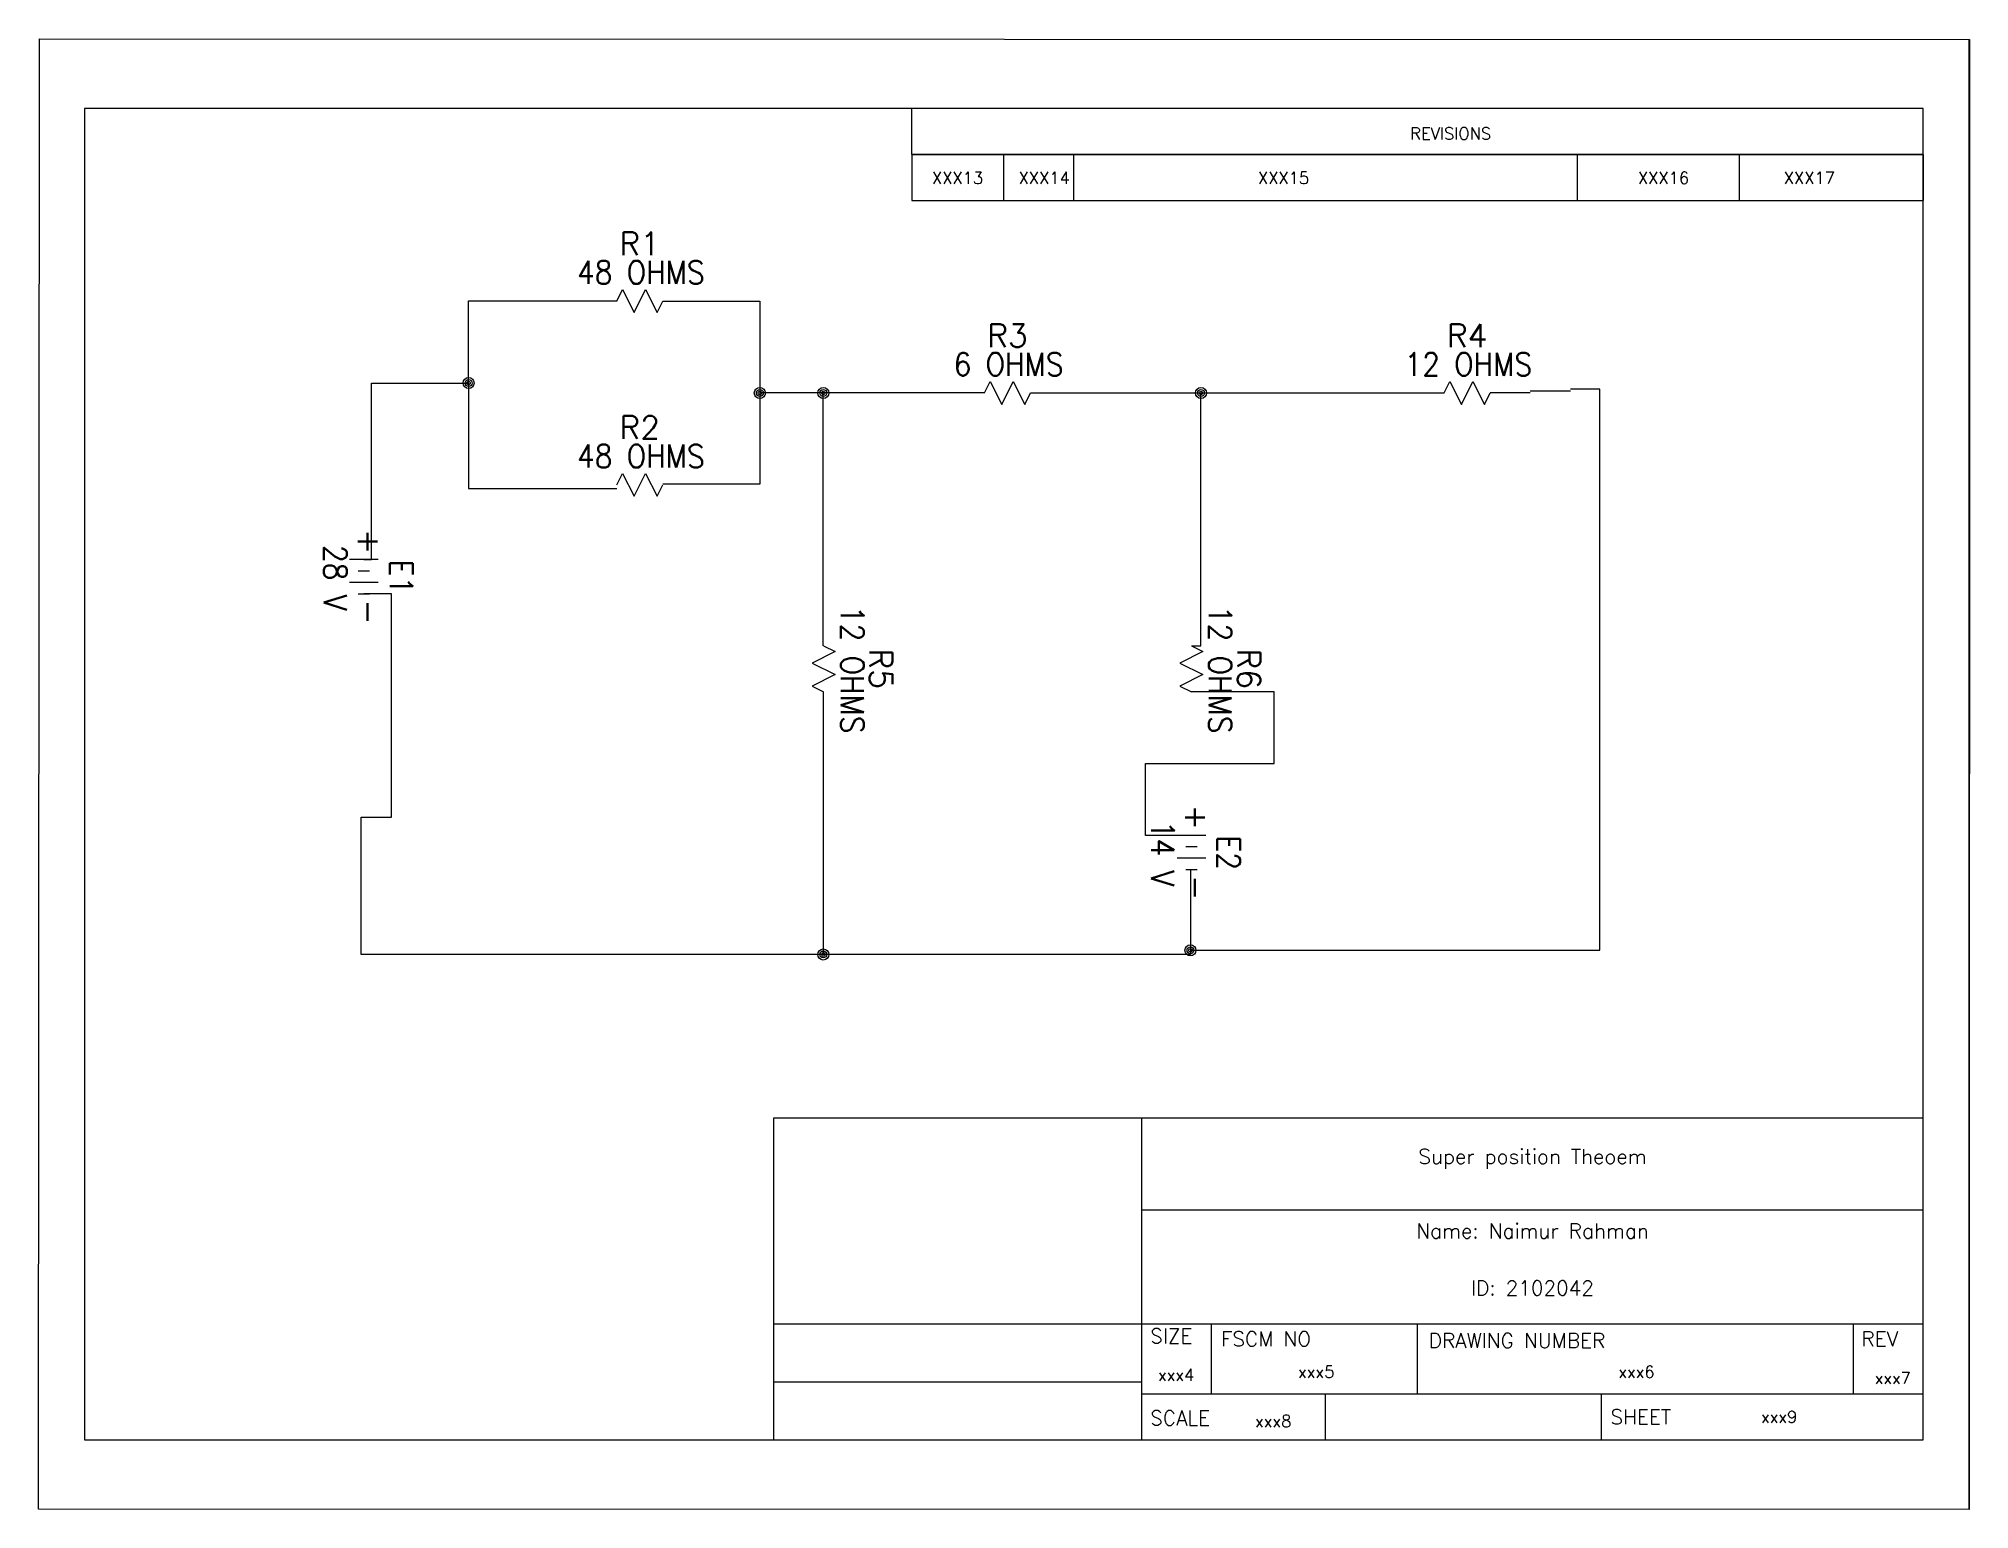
# Paper-space layout 'ANSI A Title Block' of a CAD drawing. Header units: inches. Extents: x 0 to 10.5, y 0 to 8.
# The model-space entities are those that its viewports show. They can reach past a viewport. Long polylines and large blocks are cut down to what shows.
import ezdxf
from ezdxf.enums import TextEntityAlignment as Align

# ---------------------------------------------------------------- set-up
doc = ezdxf.new("R2010")
doc.units = ezdxf.units.IN
doc.header["$LTSCALE"] = 0.75
doc.header["$MEASUREMENT"] = 0
for name, color, linetype in [('BLK_10AWG', 7, 'Continuous'), ('MISC', 2, 'Continuous'), ('SYMS', 7, 'Continuous'), ('TAGS', 51, 'Continuous'), ('TB_LABELS', 1, 'Continuous'), ('TERMS', 4, 'Continuous'), ('Title Block', 7, 'Continuous'), ('Viewport', 7, 'Continuous')]:
    doc.layers.add(name, color=color, linetype=linetype)
doc.styles.add('Roman', font='romans')
doc.styles.add('WD', font='romans.shx')

# ---------------------------------------------------------------- blocks, each defined once
blk = doc.blocks.new('ANSI_border_A(L)')
for p, q in [((4.75, 7.37), (4.75, 7.62)), ((10.25, 7.37), (4.75, 7.37))]:
    blk.add_line(p, q)
at = {"layer": 'Title Block'}
for p, q in [((0, 8), (0, 0)), ((10.5, 8), (0, 8)), ((10.5, 0), (10.5, 8)), ((0.25, 7.62), (0.25, 0.38)), ((10.25, 7.62), (0.25, 7.62)), ((10.25, 0.38), (10.25, 7.62)), ((0.25, 0.38), (10.25, 0.38)), ((0, 0), (10.5, 0))]:
    blk.add_line(p, q, dxfattribs=at)
at = {"layer": 'Title Block', "const_width": 0.02}
for points in [[(5.251, 7.871), (5.251, 7.771)], [(0, 4), (0.1, 4)], [(10.5, 4), (10.4, 4)], [(5.25, 0.13), (5.25, 0.23)]]:
    blk.add_lwpolyline(points, dxfattribs=at)
at = {"layer": 'Title Block'}
for points in [[(5.101, 7.771), (5.401, 7.771), (5.251, 7.621)], [(0.1, 3.85), (0.1, 4.15), (0.25, 4)], [(10.4, 3.85), (10.4, 4.15), (10.25, 4)], [(5.1, 0.23), (5.4, 0.23), (5.25, 0.38)]]:
    blk.add_solid(points, dxfattribs=at)
at = {"layer": 'Title Block', "style": 'Roman'}
blk.add_text('REVISIONS', height=0.065, dxfattribs=at).set_placement((7.46, 7.452))
blk = doc.blocks.new('ANSI_tblock_desc_A(L)')
for p, q in [((0, 0), (0, 1.75)), ((-6.25, 0), (0, 0))]:
    blk.add_line(p, q)
at = {"layer": 'Title Block'}
for p, q in [((-6.25, 1.75), (0, 1.75)), ((-6.25, 0), (-6.25, 1.75)), ((-4.25, 0), (-4.25, 1.75)), ((-4.25, 1.25), (0, 1.25)), ((-6.25, 0.63), (0, 0.63)), ((-3.87, 0.25), (-3.87, 0.63)), ((-2.75, 0.25), (-2.75, 0.63)), ((-0.38, 0.25), (-0.38, 0.63)), ((-6.25, 0.315), (-4.25, 0.315)), ((-4.25, 0.25), (0, 0.25)), ((-3.25, 0), (-3.25, 0.25)), ((-1.75, 0), (-1.75, 0.25))]:
    blk.add_line(p, q, dxfattribs=at)
at = {"color": 0, "style": 'Roman', "flags": 8}
for tag, p in [('FNAME', (-10.3, 5.12)), ('REVDATE', (-10.3, 2.62)), ('USER', (-10.3, -0.38))]:
    blk.add_attdef(tag, p, '', height=0.15, rotation=90, dxfattribs=at)
at = {"style": 'WD'}
for tag, p in [('PROJDESC', (-2.125, 1.5)), ('TITLE1', (-2.125, 1.095)), ('TITLE2', (-2.125, 0.785))]:
    blk.add_attdef(tag, text='', height=0.08, dxfattribs=at).set_placement(p, align=Align.CENTER)
for tag, p in [('SIZE', (-4.162, 0.32)), ('FSCM_NO', (-3.4, 0.337)), ('DWG_NO', (-1.659, 0.337)), ('REV', (-0.265, 0.303)), ('SCALE', (-3.634, 0.069)), ('SHEET', (-0.883, 0.092))]:
    blk.add_attdef(tag, p, '', height=0.065, dxfattribs=at)
at = {"style": 'WD', "flags": 1}
blk.add_attdef('WD_TB', (-5.57, 0.177), '', height=0.086, dxfattribs=at)
at = {"layer": 'TB_LABELS', "style": 'WD'}
for s, p in [('SIZE', (-4.204, 0.604)), ('FSCM NO', (-3.819, 0.588)), ('DRAWING NUMBER', (-2.689, 0.579)), ('REV', (-0.336, 0.588)), ('SCALE', (-4.204, 0.158)), ('SHEET', (-1.701, 0.164))]:
    blk.add_text(s, height=0.08, dxfattribs=at).set_placement(p, align=Align.TOP_LEFT)
blk = doc.blocks.new('ANSI_REVblock_A')
blk.add_line((0, 0), (0, -0.25))
at = {"layer": 'Title Block'}
for p, q in [((-5.5, 0), (0, 0)), ((-5.5, 0), (-5.5, -0.25)), ((-5, -0.25), (-5, 0)), ((-4.62, -0.25), (-4.62, 0)), ((-1.88, -0.25), (-1.88, 0)), ((-1, -0.25), (-1, 0)), ((-5.5, -0.25), (0, -0.25))]:
    blk.add_line(p, q, dxfattribs=at)
at = {"style": 'WD'}
for tag, p in [('ZONE', (-5.391, -0.16)), ('REV', (-4.92, -0.16)), ('DESCRIPTION', (-3.618, -0.16)), ('DATE', (-1.552, -0.16)), ('APPROVED', (-0.759, -0.16))]:
    blk.add_attdef(tag, p, '', height=0.065, dxfattribs=at)
at = {"style": 'WD', "flags": 1}
blk.add_attdef('WD_TB', (-4.505, -0.154), '', height=0.03, dxfattribs=at)
blk = doc.blocks.new('HBA1R')
for p, q in [((-0.094, 0.078), (-0.094, -0.078)), ((-0.031, 0.031), (-0.031, -0.031)), ((0.031, 0.078), (0.031, -0.078)), ((0.094, 0.031), (0.094, -0.031))]:
    blk.add_line(p, q)
at = {"style": 'WD'}
for tag, width, p in [('INST', 0.7, (0.006, 0.466)), ('LOC', 0.7, (0.006, 0.296)), ('TAG1', 0.9, (0, 0.14)), ('RATING1', 0.9, (0.006, -0.219)), ('DESC1', 0.7, (0, -0.375)), ('DESC2', 0.7, (0, -0.531))]:
    blk.add_attdef(tag, text='', height=0.125, dxfattribs=dict(at, width=width)).set_placement(p, align=Align.CENTER)
at = {"style": 'WD', "flags": 9}
blk.add_attdef('FAMILY', text='', height=0.01, dxfattribs=at).set_placement((-0.005, 0.107), align=Align.CENTER)
at = {"linetype": 'Continuous', "style": 'WD'}
blk.add_attdef('TERM01', text='', height=0.125, dxfattribs=at).set_placement((-0.122, 0.09), align=Align.TOP_RIGHT)
at = {"style": 'WD', "flags": 1}
for tag, p in [('X4TERM01', (-0.094, 0)), ('X1TERM02', (0.094, 0))]:
    blk.add_attdef(tag, p, '', height=0.0125, dxfattribs=at)
at = {"linetype": 'Continuous', "style": 'WD', "flags": 9}
blk.add_attdef('ASSYCODE', text='', height=0.01, dxfattribs=at).set_placement((0.001, 0.051), align=Align.CENTER)
at = {"linetype": 'Continuous', "style": 'WD', "flags": 1}
for tag, p in [('MFG', (0, 0.078)), ('CAT', (0, 0.097))]:
    blk.add_attdef(tag, text='', height=0.01, dxfattribs=at).set_placement(p, align=Align.MIDDLE)
at = {"linetype": 'Continuous', "style": 'WD'}
blk.add_attdef('TERM02', text='', height=0.125, dxfattribs=at).set_placement((0.122, 0.09), align=Align.TOP_LEFT)
blk = doc.blocks.new('HRE1')
for p, q in [((-0.125, 0), (-0.094, 0.062)), ((-0.094, 0.062), (-0.031, -0.062)), ((-0.031, -0.062), (0.031, 0.062)), ((0.031, 0.062), (0.094, -0.062)), ((0.094, -0.062), (0.125, 0))]:
    blk.add_line(p, q)
at = {"style": 'WD'}
for tag, width, p in [('INST', 0.7, (0, 0.888)), ('LOC', 0.7, (0, 0.719)), ('DESC1', 0.7, (0, 0.562)), ('DESC2', 0.7, (0, 0.406)), ('RATING1', 0.9, (0.006, 0.094))]:
    blk.add_attdef(tag, text='', height=0.125, dxfattribs=dict(at, width=width)).set_placement(p, align=Align.CENTER)
blk.add_attdef('TAG1', text='', height=0.125, dxfattribs=at).set_placement((0, 0.25), align=Align.CENTER)
for tag, p, height, flags in [('FAMILY', (0.205, 0.152), 0.01, 9), ('X4TERM01', (-0.125, 0), 0.0125, 1), ('X1TERM02', (0.125, 0), 0.0125, 1)]:
    blk.add_attdef(tag, p, '', height=height, dxfattribs=dict(at, flags=flags))
at = {"linetype": 'Continuous', "style": 'WD', "flags": 9}
for tag, p in [('CAT', (0.23, 0.108)), ('ASSYCODE', (0.219, 0.062)), ('MFG', (0.228, 0.089))]:
    blk.add_attdef(tag, text='', height=0.01, dxfattribs=at).set_placement(p, align=Align.CENTER)
at = {"linetype": 'Continuous', "style": 'WD', "flags": 8}
blk.add_attdef('TERM01', text='', height=0.125, dxfattribs=at).set_placement((-0.219, -0.031), align=Align.TOP_RIGHT)
blk.add_attdef('TERM02', text='', height=0.125, dxfattribs=at).set_placement((0.219, -0.031), align=Align.TOP_LEFT)
at = {"style": 'WD', "width": 0.9}
blk.add_attdef('RATING2', text='', height=0.125, dxfattribs=at).set_placement((0.006, -0.188), align=Align.TOP_CENTER)
blk = doc.blocks.new('WDDOT')
for radius in [0.03, 0.0187, 0.00929]:
    blk.add_circle((0, 0), radius)

msp = doc.modelspace()

# ---------------------------------------------------------------- linework, layer by layer
at = {"layer": 'BLK_10AWG'}
for p, q in [((2.339, 6.127), (2.339, 6.575)), ((2.339, 6.575), (3.145, 6.575)), ((3.395, 6.573), (3.923, 6.573)), ((3.923, 6.573), (3.923, 5.577)), ((1.811, 5.167), (1.811, 6.127)), ((1.811, 6.127), (2.339, 6.127)), ((2.339, 6.127), (2.339, 5.554)), ((8.492, 6.093), (8.331, 6.093)), ((8.492, 3.042), (8.492, 6.093)), ((5.145, 6.073), (3.923, 6.073)), ((4.268, 4.698), (4.268, 6.073)), ((5.395, 6.073), (7.645, 6.073)), ((6.322, 4.698), (6.322, 6.073)), ((8.113, 6.073), (7.895, 6.073)), ((8.331, 6.083), (8.113, 6.083)), ((3.923, 5.577), (3.395, 5.577)), ((2.339, 5.554), (3.145, 5.554)), ((1.77, 5.167), (1.811, 5.167)), ((1.92, 4.98), (1.77, 4.98)), ((1.92, 3.765), (1.92, 4.98)), ((6.27, 4.698), (6.322, 4.698)), ((4.268, 4.448), (4.268, 3.019)), ((6.72, 4.448), (6.27, 4.448)), ((6.72, 4.058), (6.72, 4.448)), ((6.02, 3.667), (6.02, 4.058)), ((6.02, 4.058), (6.72, 4.058)), ((1.754, 3.019), (1.754, 3.765)), ((1.754, 3.765), (1.92, 3.765)), ((6.27, 3.667), (6.02, 3.667)), ((6.265, 3.48), (6.265, 3.019)), ((6.265, 3.019), (1.754, 3.019)), ((6.265, 3.042), (8.492, 3.042))]:
    msp.add_line(p, q, dxfattribs=at)

# ---------------------------------------------------------------- block references
for name, p, values in [('ANSI_REVblock_A', (10.25, 7.37), {'ZONE': 'XXX13', 'REV': 'XXX14', 'DESCRIPTION': 'XXX15', 'DATE': 'XXX16', 'APPROVED': 'XXX17'}), ('ANSI_tblock_desc_A(L)', (10.25, 0.38), {'PROJDESC': 'Super position Theoem', 'TITLE1': 'Name: Naimur Rahman', 'TITLE2': 'ID: 2102042', 'SIZE': 'xxx4', 'FSCM_NO': 'xxx5', 'DWG_NO': 'xxx6', 'REV': 'xxx7', 'SCALE': 'xxx8', 'SHEET': 'xxx9'})]:
    msp.add_blockref(name, p).add_auto_attribs(values)
at = {"layer": 'SYMS'}
ref = msp.add_blockref('HRE1', (3.27, 6.573), dxfattribs=at)
ref.add_attrib('RATING1', '48 OHMS', dxfattribs={"layer": 'MISC', "height": 0.125, "style": 'WD', "width": 0.9}).set_placement((3.276, 6.667), align=Align.CENTER)
ref.add_attrib('TAG1', 'R1', dxfattribs={"layer": 'TAGS', "height": 0.125, "style": 'WD'}).set_placement((3.27, 6.823), align=Align.CENTER)
ref = msp.add_blockref('HRE1', (5.27, 6.073), dxfattribs=at)
ref.add_attrib('RATING1', '6 OHMS', dxfattribs={"layer": 'MISC', "height": 0.125, "style": 'WD', "width": 0.9}).set_placement((5.276, 6.167), align=Align.CENTER)
ref.add_attrib('TAG1', 'R3', dxfattribs={"layer": 'TAGS', "height": 0.125, "style": 'WD'}).set_placement((5.27, 6.323), align=Align.CENTER)
ref = msp.add_blockref('HRE1', (7.77, 6.073), dxfattribs=at)
ref.add_attrib('RATING1', '12 OHMS', dxfattribs={"layer": 'MISC', "height": 0.125, "style": 'WD', "width": 0.9}).set_placement((7.776, 6.167), align=Align.CENTER)
ref.add_attrib('TAG1', 'R4', dxfattribs={"layer": 'TAGS', "height": 0.125, "style": 'WD'}).set_placement((7.77, 6.323), align=Align.CENTER)
for p in [(2.339, 6.127), (3.923, 6.073), (4.268, 6.073), (6.322, 6.073), (4.268, 3.019), (6.265, 3.042)]:
    msp.add_blockref('WDDOT', p, dxfattribs=at)
ref = msp.add_blockref('HRE1', (3.27, 5.573), dxfattribs=at)
ref.add_attrib('RATING1', '48 OHMS', dxfattribs={"layer": 'MISC', "height": 0.125, "style": 'WD', "width": 0.9}).set_placement((3.276, 5.667), align=Align.CENTER)
ref.add_attrib('TAG1', 'R2', dxfattribs={"layer": 'TAGS', "height": 0.125, "style": 'WD'}).set_placement((3.27, 5.823), align=Align.CENTER)
ref = msp.add_blockref('HBA1R', (1.77, 5.073), dxfattribs=dict(at, rotation=270))
ref.add_attrib('RATING1', '28 V', dxfattribs={"layer": 'MISC', "height": 0.125, "rotation": 270, "style": 'WD', "width": 0.9}).set_placement((1.552, 5.068), align=Align.CENTER)
ref.add_attrib('TERM02', '-', dxfattribs={"layer": 'TERMS', "linetype": 'Continuous', "height": 0.125, "rotation": 270, "style": 'WD'}).set_placement((1.861, 4.952), align=Align.TOP_LEFT)
ref.add_attrib('TERM01', '+', dxfattribs={"layer": 'TERMS', "linetype": 'Continuous', "height": 0.125, "rotation": 270, "style": 'WD'}).set_placement((1.861, 5.195), align=Align.TOP_RIGHT)
ref.add_attrib('TAG1', 'E1', dxfattribs={"layer": 'TAGS', "height": 0.125, "rotation": 270, "style": 'WD', "width": 0.9}).set_placement((1.91, 5.073), align=Align.CENTER)
ref = msp.add_blockref('HRE1', (4.27, 4.573), dxfattribs=dict(at, rotation=270))
ref.add_attrib('RATING1', '12 OHMS', dxfattribs={"layer": 'MISC', "height": 0.125, "rotation": 270, "style": 'WD', "width": 0.9}).set_placement((4.364, 4.568), align=Align.CENTER)
ref.add_attrib('TAG1', 'R5', dxfattribs={"layer": 'TAGS', "height": 0.125, "rotation": 270, "style": 'WD'}).set_placement((4.52, 4.573), align=Align.CENTER)
ref = msp.add_blockref('HRE1', (6.27, 4.573), dxfattribs=dict(at, rotation=270))
ref.add_attrib('RATING1', '12 OHMS', dxfattribs={"layer": 'MISC', "height": 0.125, "rotation": 270, "style": 'WD', "width": 0.9}).set_placement((6.364, 4.568), align=Align.CENTER)
ref.add_attrib('TAG1', 'R6', dxfattribs={"layer": 'TAGS', "height": 0.125, "rotation": 270, "style": 'WD'}).set_placement((6.52, 4.573), align=Align.CENTER)
ref = msp.add_blockref('HBA1R', (6.27, 3.573), dxfattribs=dict(at, rotation=270))
ref.add_attrib('RATING1', '14 V', dxfattribs={"layer": 'MISC', "height": 0.125, "rotation": 270, "style": 'WD', "width": 0.9}).set_placement((6.052, 3.568), align=Align.CENTER)
ref.add_attrib('TERM02', '-', dxfattribs={"layer": 'TERMS', "linetype": 'Continuous', "height": 0.125, "rotation": 270, "style": 'WD'}).set_placement((6.361, 3.452), align=Align.TOP_LEFT)
ref.add_attrib('TERM01', '+', dxfattribs={"layer": 'TERMS', "linetype": 'Continuous', "height": 0.125, "rotation": 270, "style": 'WD'}).set_placement((6.361, 3.695), align=Align.TOP_RIGHT)
ref.add_attrib('TAG1', 'E2', dxfattribs={"layer": 'TAGS', "height": 0.125, "rotation": 270, "style": 'WD', "width": 0.9}).set_placement((6.41, 3.573), align=Align.CENTER)
at = {"layer": 'Viewport'}
msp.add_blockref('ANSI_border_A(L)', (0, 0), dxfattribs=at)

psp = doc.layouts.new('ANSI A Title Block')

# ---------------------------------------------------------------- linework, layer by layer
at = {"layer": 'Viewport'}
psp.add_lwpolyline([(-0.002, 7.997), (10.494, 7.993), (10.494, 7.993), (10.494, 7.993), (10.493, -0.002), (10.493, -0.002), (10.493, -0.002), (-0.006, -0.001)], close=True, dxfattribs=at)

# ---------------------------------------------------------------- viewports
vp = psp.add_viewport(center=(5.244, 3.998), size=(10.5, 7.9995), view_center_point=(5.251, 4.001), view_height=7.9995, dxfattribs=at)
vp.dxf.flags = 0x10000  # cut along an outline
vp.dxf.clipping_boundary_handle = psp.add_lwpolyline([(-0.002, 7.997), (10.494, 7.993), (10.494, 7.993), (10.494, 7.993), (10.493, -0.002), (10.493, -0.002), (10.493, -0.002), (-0.006, -0.001)], format="xyb", close=True, dxfattribs={"invisible": 1}).dxf.handle

doc.saveas('drawing.dxf')
